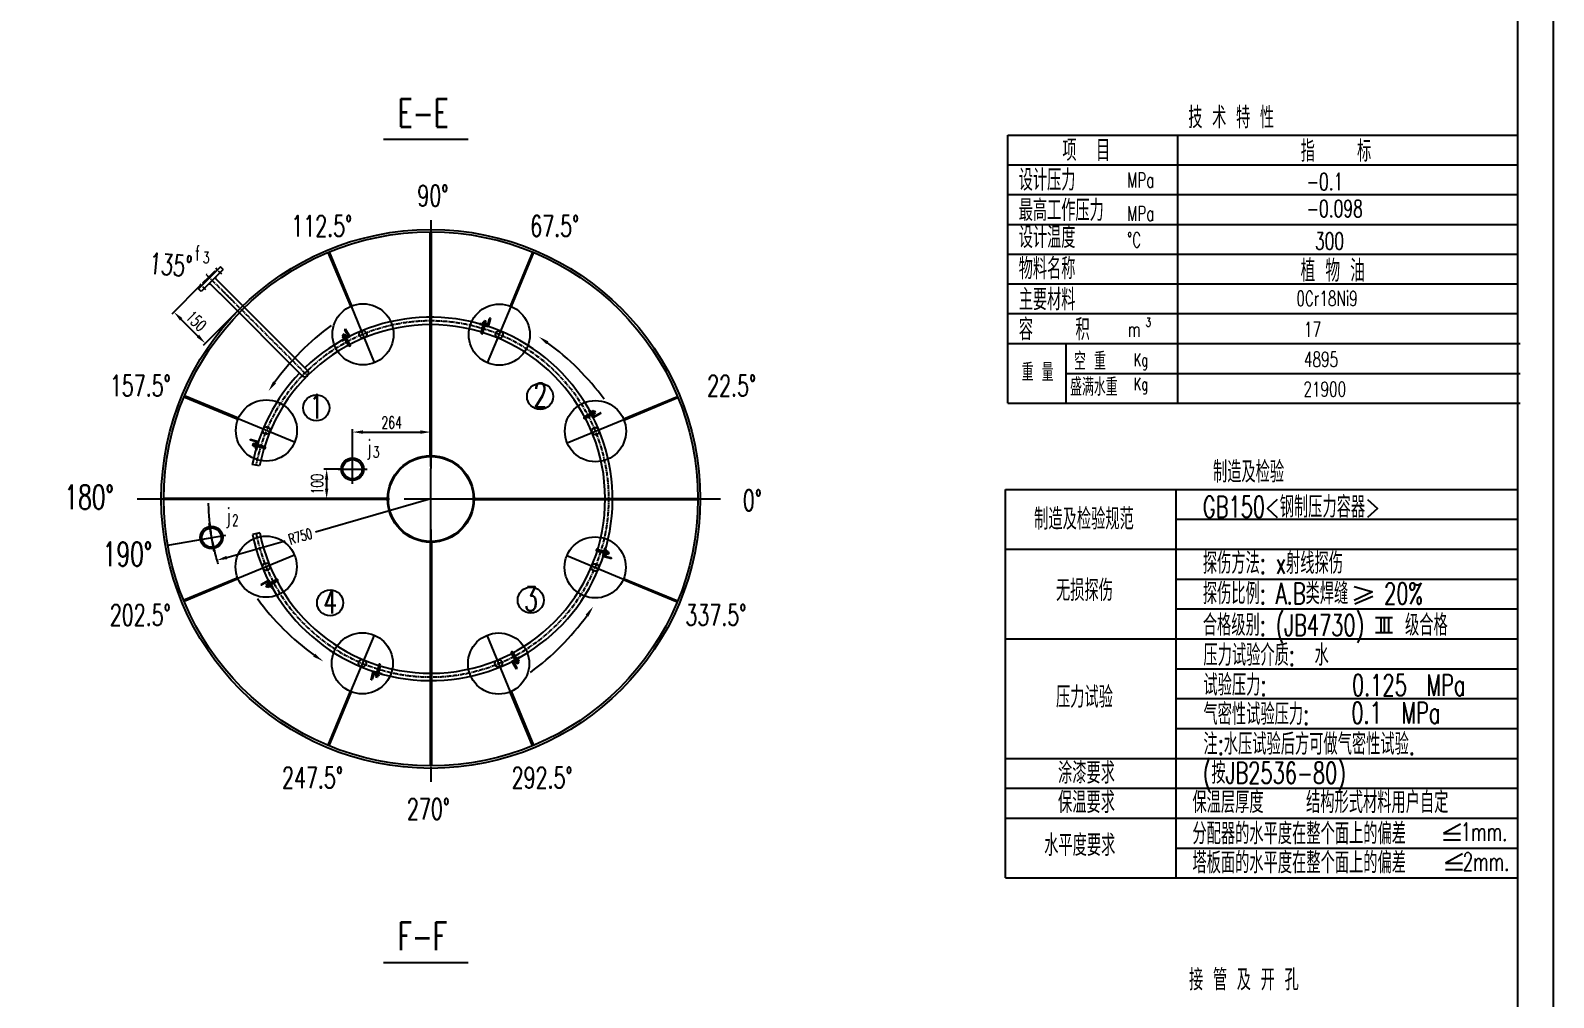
# Model space of a CAD drawing. Extents: x 0 to 10092, y 0 to 14268.
# Drawn here: x 4960 to 10092, y 5719 to 8979 of the extents above; entities that cross this region are included whole.
import ezdxf

# ---------------------------------------------------------------- set-up
doc = ezdxf.new("R2010")
doc.units = 0
doc.header["$LTSCALE"] = 20
doc.header["$PDMODE"] = 3
doc.linetypes.add('C2', pattern=[17, 14, -1, 1, -1])
doc.linetypes.add('CENTER2', pattern=[1.125, 0.75, -0.125, 0.125, -0.125])
doc.layers.get('0').update_dxf_attribs({"linetype": 'CONTINUOUS'})
doc.layers.get('DEFPOINTS').update_dxf_attribs({"linetype": 'CONTINUOUS'})
doc.layers.add('CENTER0', color=4, linetype='C2')
doc.layers.add('TXT', color=6, linetype='CONTINUOUS')
doc.styles.add('HZFSD', font='ROMANS', dxfattribs={"width": 0.6667, "bigfont": 'HZFSD'})
doc.dimstyles.new('ARROW', dxfattribs={"dimtxt": 3.5, "dimasz": 3, "dimexe": 1, "dimexo": 0, "dimgap": 1, "dimtad": 1, "dimdec": 1, "dimdsep": 46, "dimtxsty": 'HZFSD', "dimcen": 0, "dimclrd": 3, "dimclre": 3, "dimclrt": 6, "dimadec": 0, "dimazin": 0, "dimtfac": 0.514286, "dimtdec": 1, "dimtix": 1, "dimtofl": 0, "dimtmove": 2, "dimatfit": 3, "dimfxl": 0, "dimtolj": 1, "dimarcsym": 0})
doc.dimstyles.new('ARROW$0', dxfattribs={"dimtxt": 4, "dimasz": 3, "dimexe": 1, "dimexo": 1, "dimgap": 0, "dimtad": 1, "dimdec": 1, "dimzin": 0, "dimdsep": 46, "dimtxsty": 'HZFSD', "dimcen": 0, "dimclrd": 3, "dimclre": 3, "dimclrt": 6, "dimadec": 0, "dimazin": 0, "dimtfac": 0.5, "dimtdec": 1, "dimtix": 1, "dimtmove": 2, "dimatfit": 3, "dimfxl": 0, "dimtolj": 1, "dimtzin": 0, "dimarcsym": 0})

# ---------------------------------------------------------------- blocks, each defined once
blk = doc.blocks.new('A$C3BCD7A69')
at = {"color": 0}
for p, q in [((0, 30), (30, 30)), ((0, 30), (0, 30)), ((24, 27), (3, 27)), ((27, 3), (27, 24)), ((30, 30), (30, 0)), ((30, 0), (30, 0))]:
    blk.add_line(p, q, dxfattribs=at)
for centre, start, end in [((3, 30), 180, 270), ((24, 24), 0, 90), ((30, 3), 180, 270)]:
    blk.add_arc(centre, 3, start, end, dxfattribs=at)
blk = doc.blocks.new('A$C41EB2FBF')
for p, q in [((0, 11), (0.4, 11.8)), ((0, 11), (0, 0.7)), ((0, 0.7), (0.4, 0)), ((4.2, 11.8), (0.4, 11.8)), ((4.2, 0), (0.4, 0)), ((0.6, 8.9), (4.2, 8.9)), ((0.6, 2.9), (4.2, 2.9)), ((4.2, 11.8), (4.2, 0))]:
    blk.add_line(p, q)
for centre, radius, start, end in [((2.2, 10.4), 2.24, 141.5302, 221.9992), ((8.1, 5.9), 8.13, 158.3335, 201.6665), ((2.2, 1.4), 2.24, 138.0008, 218.4698)]:
    blk.add_arc(centre, radius, start, end)
at = {"layer": 'CENTER0'}
blk.add_line((0, 5.9), (4.2, 5.9), dxfattribs=at)
blk = doc.blocks.new('*D154')
at = {"color": 3, "lineweight": -2}
for p, q in [((5534.7, 8121), (5436.4, 8022.7)), ((5652.2, 8026.9), (5542.2, 7916.9)), ((5524.5, 7948.7), (5468.2, 8005))]:
    blk.add_line(p, q, dxfattribs=at)
at = {"color": 3}
for points in [[(5472.3, 8009.2), (5464.1, 8000.9), (5443.5, 8029.8)], [(5528.6, 7952.9), (5520.4, 7944.6), (5549.2, 7924)]]:
    blk.add_solid(points, dxfattribs=at)
at = {"layer": 'DEFPOINTS', "color": 0}
for p in [(5538.2, 8124.6), (5443.5, 8029.8), (5655.7, 8030.4)]:
    blk.add_point(p, dxfattribs=at)
at = {"color": 6, "insert": (5519, 7999.5), "char_height": 40, "attachment_point": 5, "rotation": 315, "style": 'HZFSD'}
blk.add_mtext('\\A1;150', dxfattribs=at)
blk = doc.blocks.new('*D155')
at = {"color": 3, "lineweight": -2}
for p, q in [((6309.1, 7399.7), (5920.6, 7288.2)), ((5621.8, 7202.5), (5818.5, 7258.9))]:
    blk.add_line(p, q, dxfattribs=at)
at = {"color": 3}
blk.add_solid([(5620.2, 7208.1), (5623.4, 7196.9), (5588.2, 7192.8)], dxfattribs=at)
at = {"layer": 'DEFPOINTS', "color": 0}
for p in [(6309.1, 7399.7), (5588.2, 7192.8)]:
    blk.add_point(p, dxfattribs=at)
at = {"color": 6, "insert": (5869.5, 7273.6), "char_height": 35, "attachment_point": 5, "rotation": 16.0117, "style": 'HZFSD'}
blk.add_mtext('\\A1;R750', dxfattribs=at)
blk = doc.blocks.new('*D156')
at = {"color": 3, "lineweight": -2}
for p, q in [((6045.1, 7542.7), (6045.1, 7635.1)), ((6080.1, 7625.1), (6274.1, 7625.1)), ((6309.1, 7569.7), (6309.1, 7635.1))]:
    blk.add_line(p, q, dxfattribs=at)
at = {"color": 3}
for points in [[(6080.1, 7630.9), (6080.1, 7619.2), (6045.1, 7625.1)], [(6274.1, 7630.9), (6274.1, 7619.2), (6309.1, 7625.1)]]:
    blk.add_solid(points, dxfattribs=at)
at = {"layer": 'DEFPOINTS', "color": 0}
for p in [(6309.1, 7625.1), (6309.1, 7564.7), (6045.1, 7537.7)]:
    blk.add_point(p, dxfattribs=at)
at = {"color": 6, "insert": (6177.1, 7657.1), "char_height": 40, "attachment_point": 5, "style": 'HZFSD'}
blk.add_mtext('\\A1;264', dxfattribs=at)
blk = doc.blocks.new('*D157')
at = {"color": 3, "lineweight": -2}
for p, q in [((6002.1, 7499.7), (5948.1, 7499.7)), ((5958.1, 7464.7), (5958.1, 7434.7)), ((5989, 7399.7), (5948.1, 7399.7))]:
    blk.add_line(p, q, dxfattribs=at)
at = {"color": 3}
for points in [[(5952.3, 7464.7), (5963.9, 7464.7), (5958.1, 7499.7)], [(5952.3, 7434.7), (5963.9, 7434.7), (5958.1, 7399.7)]]:
    blk.add_solid(points, dxfattribs=at)
at = {"layer": 'DEFPOINTS', "color": 0}
for p in [(6007.1, 7499.7), (5958.1, 7399.7), (5994, 7399.7)]:
    blk.add_point(p, dxfattribs=at)
at = {"color": 6, "insert": (5926.1, 7449.7), "char_height": 40, "attachment_point": 5, "rotation": 90, "style": 'HZFSD'}
blk.add_mtext('\\A1;100', dxfattribs=at)

msp = doc.modelspace()

# ---------------------------------------------------------------- linework, layer by layer
for p, q in [((6307.07, 7545.7), (6307.07, 8299.71)), ((6311.07, 7545.7), (6311.07, 8299.71)), ((6039.34, 8048.88), (5963.8, 8230.85)), ((6043.04, 8050.41), (5967.5, 8232.37)), ((6577.38, 8049.47), (6652.63, 8231.55)), ((6581.07, 8047.94), (6656.33, 8230.02)), ((5600.47, 8182.55), (5526.23, 8108.31)), ((5609.67, 8173.36), (5535.42, 8099.11)), ((5581.03, 8167.35), (5561.23, 8147.55)), ((5583.15, 8165.23), (5581.03, 8167.35)), ((5609.67, 8173.36), (5600.47, 8182.55)), ((5535.42, 8099.11), (5526.23, 8108.31)), ((5541.43, 8127.75), (5561.23, 8147.55)), ((5543.55, 8125.63), (5541.43, 8127.75)), ((5561.47, 8125.16), (5565.94, 8125.16)), ((5637.24, 8053.86), (5563.7, 8127.4)), ((5654.92, 8071.54), (5581.38, 8145.07)), ((5583.62, 8147.31), (5583.62, 8142.84)), ((5614.3, 8112.16), (5893.74, 7832.72)), ((5596.62, 8094.48), (5876.06, 7815.04)), ((5659.31, 7668.02), (5477.23, 7743.27)), ((5660.84, 7671.71), (5478.76, 7746.96)), ((6958.24, 7669.44), (7140.21, 7744.98)), ((6959.77, 7665.74), (7141.73, 7741.28)), ((5732.21, 7511), (5707.66, 7515.74)), ((6163.08, 7401.71), (5409.07, 7401.71)), ((6163.08, 7397.71), (5409.07, 7397.71)), ((6455.06, 7401.71), (7209.07, 7401.71)), ((6455.06, 7397.71), (7209.07, 7397.71)), ((5732.87, 7285.04), (5708.35, 7280.16)), ((6307.07, 7253.72), (6307.07, 6499.71)), ((6311.07, 7253.72), (6311.07, 6499.71)), ((5658.37, 7133.67), (5476.41, 7058.14)), ((5659.9, 7129.98), (5477.93, 7054.44)), ((6957.3, 7127.71), (7139.38, 7052.45)), ((6958.83, 7131.4), (7140.92, 7056.15)), ((6037.07, 6751.48), (5961.82, 6569.4)), ((6040.76, 6749.95), (5965.51, 6567.86)), ((6575.11, 6749.01), (6650.64, 6567.05)), ((6652.63, 6567.86), (6577.24, 6749.87)), ((6578.8, 6750.54), (6654.34, 6568.57)), ((6656.33, 6569.4), (6580.9, 6751.48))]:
    msp.add_line(p, q)
at = {"color": 6, "linetype": 'CENTER2'}
for p, q in [((5604.48, 8157.34), (5584.78, 8177.03)), ((5551.44, 8104.3), (5531.75, 8124)), ((5646.08, 8062.7), (5551.15, 8157.63)), ((5605.46, 8103.32), (5893.65, 7815.13)), ((6481.8, 7959.64), (6492.52, 7999.63)), ((6035.28, 7917.78), (6014.58, 7953.64)), ((6827.14, 7673.5), (6863, 7694.2)), ((5749.14, 7572.44), (5709.15, 7583.16)), ((6869.01, 7226.98), (6908.99, 7216.26)), ((5791, 7125.92), (5755.14, 7105.22)), ((6582.86, 6881.63), (6603.56, 6845.78)), ((6136.34, 6839.77), (6125.62, 6799.78))]:
    msp.add_line(p, q, dxfattribs=at)
at = {"color": 0}
for p, q in [((6017.18, 7955.14), (6011.98, 7952.14)), ((6037.88, 7919.28), (6017.18, 7955.14)), ((6478.9, 7960.41), (6489.62, 8000.41)), ((6484.7, 7958.86), (6495.42, 7998.86)), ((6495.42, 7998.86), (6489.62, 8000.41)), ((6032.68, 7916.28), (6011.98, 7952.14)), ((6825.64, 7676.1), (6861.5, 7696.8)), ((6828.64, 7670.9), (6864.5, 7691.6)), ((6864.5, 7691.6), (6861.5, 7696.8)), ((5709.92, 7586.05), (5708.37, 7580.26)), ((5748.37, 7569.54), (5708.37, 7580.26)), ((5749.92, 7575.34), (5709.92, 7586.05)), ((6868.22, 7224.08), (6908.22, 7213.36)), ((6869.77, 7229.88), (6909.77, 7219.16)), ((6908.22, 7213.36), (6909.77, 7219.16)), ((5789.5, 7128.52), (5753.64, 7107.81)), ((5753.64, 7107.81), (5756.64, 7102.62)), ((5792.5, 7123.32), (5756.64, 7102.62)), ((6580.26, 6880.14), (6600.97, 6844.28)), ((6585.46, 6883.14), (6606.16, 6847.28)), ((6133.44, 6840.56), (6122.72, 6800.56)), ((6139.24, 6839.01), (6128.52, 6799.01)), ((6600.97, 6844.28), (6606.16, 6847.28)), ((6122.72, 6800.56), (6128.52, 6799.01))]:
    msp.add_line(p, q, dxfattribs=at)
at = {"color": 6}
for p, q in [((9419.93, 7105.03), (9482.37, 7086.3)), ((9492.29, 7000.45), (9549.9, 7000.45)), ((9510.29, 7000.45), (9510.29, 6950.09)), ((9521.09, 7000.45), (9521.09, 6950.09)), ((9535.49, 7000.45), (9535.49, 6950.09)), ((9492.29, 6950.09), (9549.9, 6950.09))]:
    msp.add_line(p, q, dxfattribs=at)
for centre, radius in [((6309.07, 7399.71), 908), ((6309.07, 7399.71), 900), ((6080.6, 7954.51), 12.5), ((6539.82, 7953.57), 12.5), ((5755.21, 7630.45), 103), ((5755.21, 7630.45), 12.5), ((6863.87, 7628.18), 12.5), ((6309.07, 7399.71), 146), ((6309.07, 7399.71), 143), ((5754.27, 7171.24), 12.5), ((6862.93, 7168.96), 12.5), ((6078.32, 6845.85), 12.5), ((6537.54, 6844.91), 12.5)]:
    msp.add_circle(centre, radius)
at = {"linetype": 'ByBlock'}
for centre, radius in [((6080.6, 7954.51), 103), ((6539.82, 7953.57), 103), ((6863.87, 7628.18), 103), ((6045.07, 7499.71), 38), ((6045.07, 7499.71), 32.5), ((5570.46, 7269.47), 38), ((5570.46, 7269.47), 32.5), ((5754.27, 7171.24), 103), ((6862.93, 7168.96), 103), ((6078.32, 6845.85), 103), ((6537.54, 6844.91), 103)]:
    msp.add_circle(centre, radius, dxfattribs=at)
for centre, radius, start, end in [((6309.07, 7399.71), 612.5, 191.25497, 133.83062), ((6309.07, 7399.71), 587.5, 191.25497, 169.08031), ((6309.07, 7399.71), 612.5, 136.16938, 169.08031), ((5884.81, 7823.97), 12.5, 225.59687, 44.40313)]:
    msp.add_arc(centre, radius, start, end)
at = {"color": 6, "linetype": 'CENTER2'}
msp.add_arc((6309.07, 7399.71), 600, 191.25497, 169.08031, dxfattribs=at)
at = {"color": 3, "linetype": 'ByBlock'}
for centre, start, end in [((6497.52, 7272.73), 126.39857, 143.97761), ((6182.09, 7211.26), 36.39857, 53.97761), ((6436.05, 7588.16), 216.39857, 233.97761), ((6120.62, 7526.69), 306.39857, 323.97761)]:
    msp.add_arc(centre, 883.9, start, end, dxfattribs=at)
at = {"color": 0}
for centre, start, end in [((6481.8, 7959.64), 165.18582, 344.81418), ((6035.28, 7917.78), 210.18582, 29.81418), ((6827.14, 7673.5), 120.18582, 299.81418), ((5749.14, 7572.44), 255.18582, 74.81418), ((6869.01, 7226.98), 75.18582, 254.81418), ((5791, 7125.92), 300.18582, 119.81418), ((6582.86, 6881.63), 30.18582, 209.81418), ((6136.34, 6839.77), 345.18582, 164.81418)]:
    msp.add_arc(centre, 3, start, end, dxfattribs=at)
for points in [[(5561.47, 8125.16), (5565.94, 8125.16), (5563.7, 8127.4)], [(5583.62, 8147.31), (5583.62, 8142.84), (5581.38, 8145.07)]]:
    msp.add_solid(points)
at = {"color": 3, "linetype": 'ByBlock'}
for points in [[(6705.34, 7931.07), (6698.48, 7921.22), (6672.37, 7946.72)], [(5777.71, 7795.98), (5787.56, 7789.12), (5762.06, 7763.01)], [(6840.43, 7003.44), (6830.58, 7010.3), (6856.08, 7036.41)], [(5912.8, 6868.35), (5919.66, 6878.2), (5945.77, 6852.7)]]:
    msp.add_solid(points, dxfattribs=at)
at = {"layer": 'TXT'}
for p, q in [((8252.99, 7722.06), (8252.99, 8625.92)), ((8252.99, 8625.92), (9972, 8625.92)), ((8825.99, 7722.06), (8825.99, 8625.92)), ((6149.16, 8612.53), (6435.49, 8612.53)), ((8252.99, 8525.65), (9972, 8525.65)), ((8252.99, 8425.37), (9972, 8425.37)), ((8252.99, 8325.09), (9972, 8325.09)), ((8252.99, 8224.82), (9972, 8224.82)), ((8252.99, 8124.54), (9972, 8124.54)), ((8252.99, 8024.27), (9972, 8024.27)), ((8252.99, 7923.53), (9979.88, 7923.53)), ((8449.66, 7722.06), (8449.66, 7923.99)), ((8449.66, 7822.8), (9979.88, 7822.8)), ((8252.99, 7722.06), (9979.88, 7722.06)), ((8245.11, 7431.87), (9972, 7431.87)), ((8245.11, 6122.31), (8245.11, 7431.87)), ((8820.74, 6122.31), (8820.74, 7431.87)), ((8820.74, 7331.14), (9972, 7331.14)), ((8245.11, 7230.4), (9972, 7230.4)), ((8820.74, 7129.66), (9972, 7129.66)), ((9482.37, 7086.3), (9420.24, 7057.6)), ((9482.86, 7070.5), (9422.95, 7044.96)), ((8820.74, 7028.93), (9972, 7028.93)), ((8245.11, 6928.19), (9972, 6928.19)), ((8820.74, 6827.46), (9972, 6827.46)), ((8820.74, 6726.72), (9972, 6726.72)), ((8820.74, 6625.99), (9972, 6625.99)), ((8245.11, 6525.25), (9972, 6525.25)), ((8245.11, 6424.52), (9972, 6424.52)), ((8245.11, 6323.78), (9972, 6323.78)), ((9778.63, 6303.8), (9720.92, 6272.65)), ((9720.92, 6272.65), (9778.63, 6272.65)), ((8820.74, 6223.05), (9972, 6223.05)), ((9720.92, 6251.21), (9778.63, 6251.21)), ((9785.51, 6203.06), (9727.8, 6171.92)), ((9727.8, 6171.92), (9785.51, 6171.92)), ((8245.11, 6122.31), (9972, 6122.31)), ((9727.8, 6150.47), (9785.51, 6150.47)), ((6149.16, 5836.95), (6435.49, 5836.95))]:
    msp.add_line(p, q, dxfattribs=at)
at = {"layer": 'TXT', "color": 4, "linetype": 'CENTER2', "ltscale": 20}
for p, q in [((6309.45, 8339.54), (6309.07, 7502.71)), ((6119.82, 7859.27), (6041.38, 8049.75)), ((6500.2, 7858.49), (6579.43, 8048.64)), ((5850.29, 7590.84), (5660.14, 7670.07)), ((6768.63, 7588.96), (6959.11, 7667.4)), ((6045.07, 7450.88), (6045.07, 7547.88)), ((6309.07, 7508.92), (6309.07, 7551.71)), ((5997.37, 7499.71), (6094.37, 7499.71)), ((6309.07, 7247.71), (6309.07, 7502.71)), ((5319.84, 7399.71), (7285.55, 7399.71)), ((5578.94, 7221.38), (5562.1, 7316.91)), ((6309.07, 7296.71), (6308.7, 6418.54)), ((5422.74, 7243.43), (5619.01, 7278.03)), ((5849.51, 7210.46), (5659.03, 7132.01)), ((6767.85, 7208.57), (6958.01, 7129.35)), ((6117.94, 6940.93), (6038.71, 6750.77)), ((6498.32, 6940.15), (6576.77, 6749.67))]:
    msp.add_line(p, q, dxfattribs=at)
at = {"layer": 'TXT'}
msp.add_lwpolyline([(0, 0), (10092, 0), (10092, 14268), (0, 14268)], close=True, dxfattribs=at)
msp.add_lwpolyline([(0, 0), (10092, 0), (10092, 14268), (0, 14268)], close=True, dxfattribs=at)
at = {"layer": 'TXT', "color": 0}
msp.add_lwpolyline([(300, 120), (9972, 120), (9972, 14148), (300, 14148)], close=True, dxfattribs=at)
at = {"layer": 'TXT'}
for centre in [(5923.21, 7706.78), (6677.42, 7745.32), (5969.78, 7049.54), (6645.84, 7058.78)]:
    msp.add_circle(centre, 44, dxfattribs=at)
at = {"layer": 'TXT', "color": 4, "linetype": 'CENTER2', "ltscale": 20}
msp.add_arc((6309.07, 7399.71), 750, 181.10639, 196.97985, dxfattribs=at)

# ---------------------------------------------------------------- block references
at = {"color": 0}
for name, p, rotation in [('A$C3BCD7A69', (6481.55, 8016.65), 255.0000000000089), ('A$C3BCD7A69', (5994.79, 7957.91), 300.0000000000136), ('A$C41EB2FBF', (6484.45, 7992.27), 255.0000000000089), ('A$C41EB2FBF', (6485.54, 7996.33), 255.0000000000089), ('A$C41EB2FBF', (6011.98, 7946.36), 300.0000000000136), ('A$C41EB2FBF', (6014.08, 7942.73), 300.0000000000136), ('A$C3BCD7A69', (6867.28, 7713.99), 210.0000000001075), ('A$C41EB2FBF', (6852.09, 7694.7), 210.0000000001075), ('A$C41EB2FBF', (6855.72, 7696.8), 210.0000000001075), ('A$C3BCD7A69', (5692.13, 7572.19), 345.0000000000829), ('A$C41EB2FBF', (5712.45, 7576.17), 345.0000000000829), ('A$C41EB2FBF', (5716.51, 7575.09), 345.0000000000829), ('A$C3BCD7A69', (6926.01, 7227.23), 165.0000000000828), ('A$C41EB2FBF', (6901.63, 7224.33), 165.0000000000828), ('A$C41EB2FBF', (6905.69, 7223.24), 165.0000000000828), ('A$C3BCD7A69', (5750.86, 7085.43), 30.00000000010755), ('A$C41EB2FBF', (5762.42, 7102.62), 30.00000000010755), ('A$C41EB2FBF', (5766.05, 7104.72), 30.00000000010755), ('A$C3BCD7A69', (6623.35, 6841.5), 120.0000000000136), ('A$C41EB2FBF', (6604.06, 6856.69), 120.0000000000136), ('A$C41EB2FBF', (6606.16, 6853.06), 120.0000000000136), ('A$C3BCD7A69', (6136.59, 6782.77), 75.00000000000892), ('A$C41EB2FBF', (6132.6, 6803.09), 75.00000000000892), ('A$C41EB2FBF', (6133.69, 6807.15), 75.00000000000892)]:
    msp.add_blockref(name, p, dxfattribs=dict(at, rotation=rotation))

# ---------------------------------------------------------------- texts
at = {"layer": 'TXT', "style": 'HZFSD', "width": 0.6667}
for s, height, p in [('E-E', 94.5, (6196.84, 8654.08)), ('技 术 特 性', 71.626, (8861.31, 8649.09)), ('项  目', 71.626, (8437.1, 8538.6)), ('指    标', 71.626, (9240.01, 8536.39)), ('设计压力', 71.626, (8290.05, 8438.87)), ('MPa', 50.138, (8655.28, 8449.29)), ('-0.1', 57.3, (9259.36, 8440.45)), ('90%%D', 70.56, (6263.69, 8386.2)), ('最高工作压力', 71.626, (8290.05, 8336.51)), ('MPa', 50.138, (8655.28, 8336.82)), ('-0.098', 57.3, (9259.36, 8349.76)), ('112.5%%D', 70.56, (5839.01, 8284.45)), ('67.5%%D', 70.56, (6644.1, 8284.45)), ('设计温度', 71.626, (8290.05, 8245.28)), ('%%dC', 50.138, (8655.28, 8247.59)), ('300', 57.3, (9288.1, 8240.26)), ('f', 49.48, (5514.82, 8203)), ('3', 37.8, (5541.36, 8194.21)), ('物料名称', 71.626, (8290.06, 8140.04)), ('植 物 油', 74.261, (9239.87, 8131.47)), ('主要材料', 71.626, (8290.06, 8035.61)), ('0Cr18Ni9', 50.138, (9225.68, 8050.45)), ('容    积', 71.954, (8290.23, 7934.92)), ('3', 30.22, (8718.44, 7980.31)), ('m', 50.37, (8657.12, 7946.41)), ('17', 50.368, (9251.08, 7946)), ('重 量', 59.962, (8299.84, 7796.89)), ('空 重 ', 59.962, (8476.28, 7834)), ('Kg', 41.973, (8677.81, 7847.68)), ('4895', 50.368, (9251.08, 7845.27)), ('157.5%%D', 70.56, (5227.36, 7746.48)), ('22.5%%D', 70.56, (7240.07, 7746.48)), ('盛满水重', 59.962, (8463.13, 7747.16)), ('Kg', 41.973, (8677.81, 7766.36)), ('1', 81.31, (5900.46, 7670.43)), ('2', 81.31, (6654.68, 7708.96)), ('21900', 50.368, (9249.25, 7744.53)), ('制造及检验', 71.954, (8944.47, 7454.77)), ('180%%D', 80.64, (5074.73, 7365.54)), ('0%%D', 70.56, (7360.31, 7359.97)), ('GB150<钢制压力容器>', 71.9539, (8910.34, 7336.71)), ('制造及检验规范', 71.954, (8341.96, 7296.08)), ('190%%D', 80.64, (5203.84, 7173.43)), ('探伤方法: x射线探伤', 71.9539, (8910.34, 7147.22)), ('无损探伤', 71.954, (8415.55, 7055.57)), ('4', 81.31, (5947.04, 7013.19)), ('3', 81.31, (6623.09, 7022.43)), ('探伤比例: A.B类焊缝   20%', 71.9539, (8910.34, 7044.78)), ('202.5%%D', 70.56, (5227.36, 6973.46)), ('337.5%%D', 70.56, (7166.88, 6973.46)), ('合格级别: (JB4730)   级合格', 71.9539, (8910.35, 6938.64)), ('压力试验介质:  水', 71.954, (8912.38, 6837.3)), ('压力试验', 71.954, (8415.55, 6695.87)), ('试验压力:        0.125  MPa', 71.9539, (8912.38, 6736.57)), ('气密性试验压力:', 71.954, (8912.38, 6638.12)), ('        0.1  MPa', 71.9539, (9124.62, 6643.04)), ('注:水压试验后方可做气密性试验.', 71.9539, (8912.38, 6537.39)), ('涂漆要求', 71.954, (8422.39, 6440.13)), ('(按JB2536-80)', 71.9539, (8910.35, 6440.13)), ('247.5%%D', 70.56, (5807.65, 6425.03)), ('292.5%%D', 70.56, (6581.36, 6425.03)), ('保温要求', 71.954, (8422.39, 6340.99)), ('保温层厚度    结构形式材料用户自定', 71.9539, (8875.25, 6340.99)), ('270%%D', 70.56, (6228.54, 6319.45)), ('分配器的水平度在整个面上的偏差', 71.9539, (8875.25, 6235.82)), ('水平度要求', 71.954, (8375.71, 6196.55)), ('1mm.', 61.161, (9779.06, 6247.39)), ('塔板面的水平度在整个面上的偏差', 71.9539, (8875.25, 6137.61)), ('2mm.', 61.161, (9785.94, 6146.66)), ('F-F', 94.5, (6196.84, 5878.51)), ('接 管 及 开 孔', 71.626, (8863.86, 5743.42))]:
    msp.add_text(s, height=height, dxfattribs=at).set_placement(p)
for s, height, rotation, p in [('135%%D', 70.56, 355, (5357.61, 8159.6)), ('j', 49.48, 360, (6094.25, 7549.38)), ('3', 37.8, 360, (6114.35, 7539.21)), ('j', 49.48, 360, (5619.64, 7319.14)), ('2', 37.8, 360, (5639.74, 7308.97))]:
    msp.add_text(s, height=height, rotation=rotation, dxfattribs=at).set_placement(p)

# ---------------------------------------------------------------- dimensions: what is measured, and where the dimension line sits
at = {"color": 6}
dim = msp.add_linear_dim(base=(5443.46, 8029.78), p1=(5655.7, 8030.45), p2=(5538.25, 8124.57), angle=315, dimstyle='ARROW$0', override={"dimscale": 10, "dimasz": 3.5, "dimexo": 0.5, "dimgap": 1.2, "dimdec": 0, "dimzin": 1, "dimtfac": 0.5143, "dimtdec": 0}, dxfattribs=at)
dim.commit()
dim.dimension.update_dxf_attribs({"geometry": '*D154', "text_midpoint": (5518.98, 7999.51)})
dim = msp.add_linear_dim(base=(6309.1, 7625.06), p1=(6045.07, 7537.71), p2=(6309.1, 7564.71), dimstyle='ARROW$0', override={"dimscale": 10, "dimasz": 3.5, "dimexo": 0.5, "dimgap": 1.2, "dimdec": 0, "dimzin": 1, "dimtfac": 0.5143, "dimtdec": 0})
dim.commit()
dim.dimension.update_dxf_attribs({"geometry": '*D156', "text_midpoint": (6177.08, 7657.06)})
dim = msp.add_linear_dim(base=(5958.09, 7399.71), p1=(6007.07, 7499.71), p2=(5994.01, 7399.71), angle=90, dimstyle='ARROW$0', override={"dimscale": 10, "dimasz": 3.5, "dimexo": 0.5, "dimgap": 1.2, "dimdec": 0, "dimzin": 1, "dimtfac": 0.5143, "dimtdec": 0})
dim.commit()
dim.dimension.update_dxf_attribs({"geometry": '*D157', "text_midpoint": (5926.09, 7449.71)})
dim = msp.add_radius_dim(center=(6309.07, 7399.71), mpoint=(5588.17, 7192.83), dimstyle='ARROW', override={"dimscale": 10, "dimasz": 3.5, "dimexo": 0.5, "dimgap": 1.2, "dimdec": 0, "dimzin": 1, "dimtfac": 0.5143, "dimtdec": 0})
dim.commit()
dim.dimension.update_dxf_attribs({"geometry": '*D155', "text_midpoint": (5869.52, 7273.57), "dimtype": 164})

doc.saveas('drawing.dxf')
